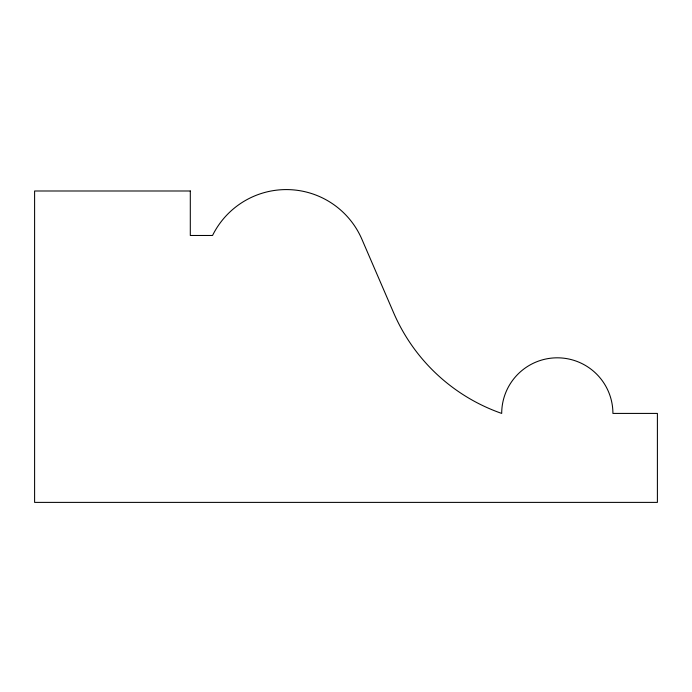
<?xml version="1.0" encoding="UTF-8"?>
<svg xmlns="http://www.w3.org/2000/svg" width="692" height="692" viewBox="0 0 692 692"><rect width="100%" height="100%" fill="white"/><g stroke="black" fill="none" stroke-linecap="round" stroke-linejoin="round"><path stroke-width="1.04" d="M190.3 190.992L34.6 190.992L34.6 502.392L657.4 502.392L657.4 413.418L612.913 413.418A55.611 55.611 0 0 0 557.311 357.816A55.611 55.611 0 0 0 501.7 413.418A183.397 183.397 0 0 1 393.687 312.905L361.907 239.268A82.296 82.296 0 0 0 212.539 235.479L190.3 235.479L190.3 190.992"/></g></svg>
